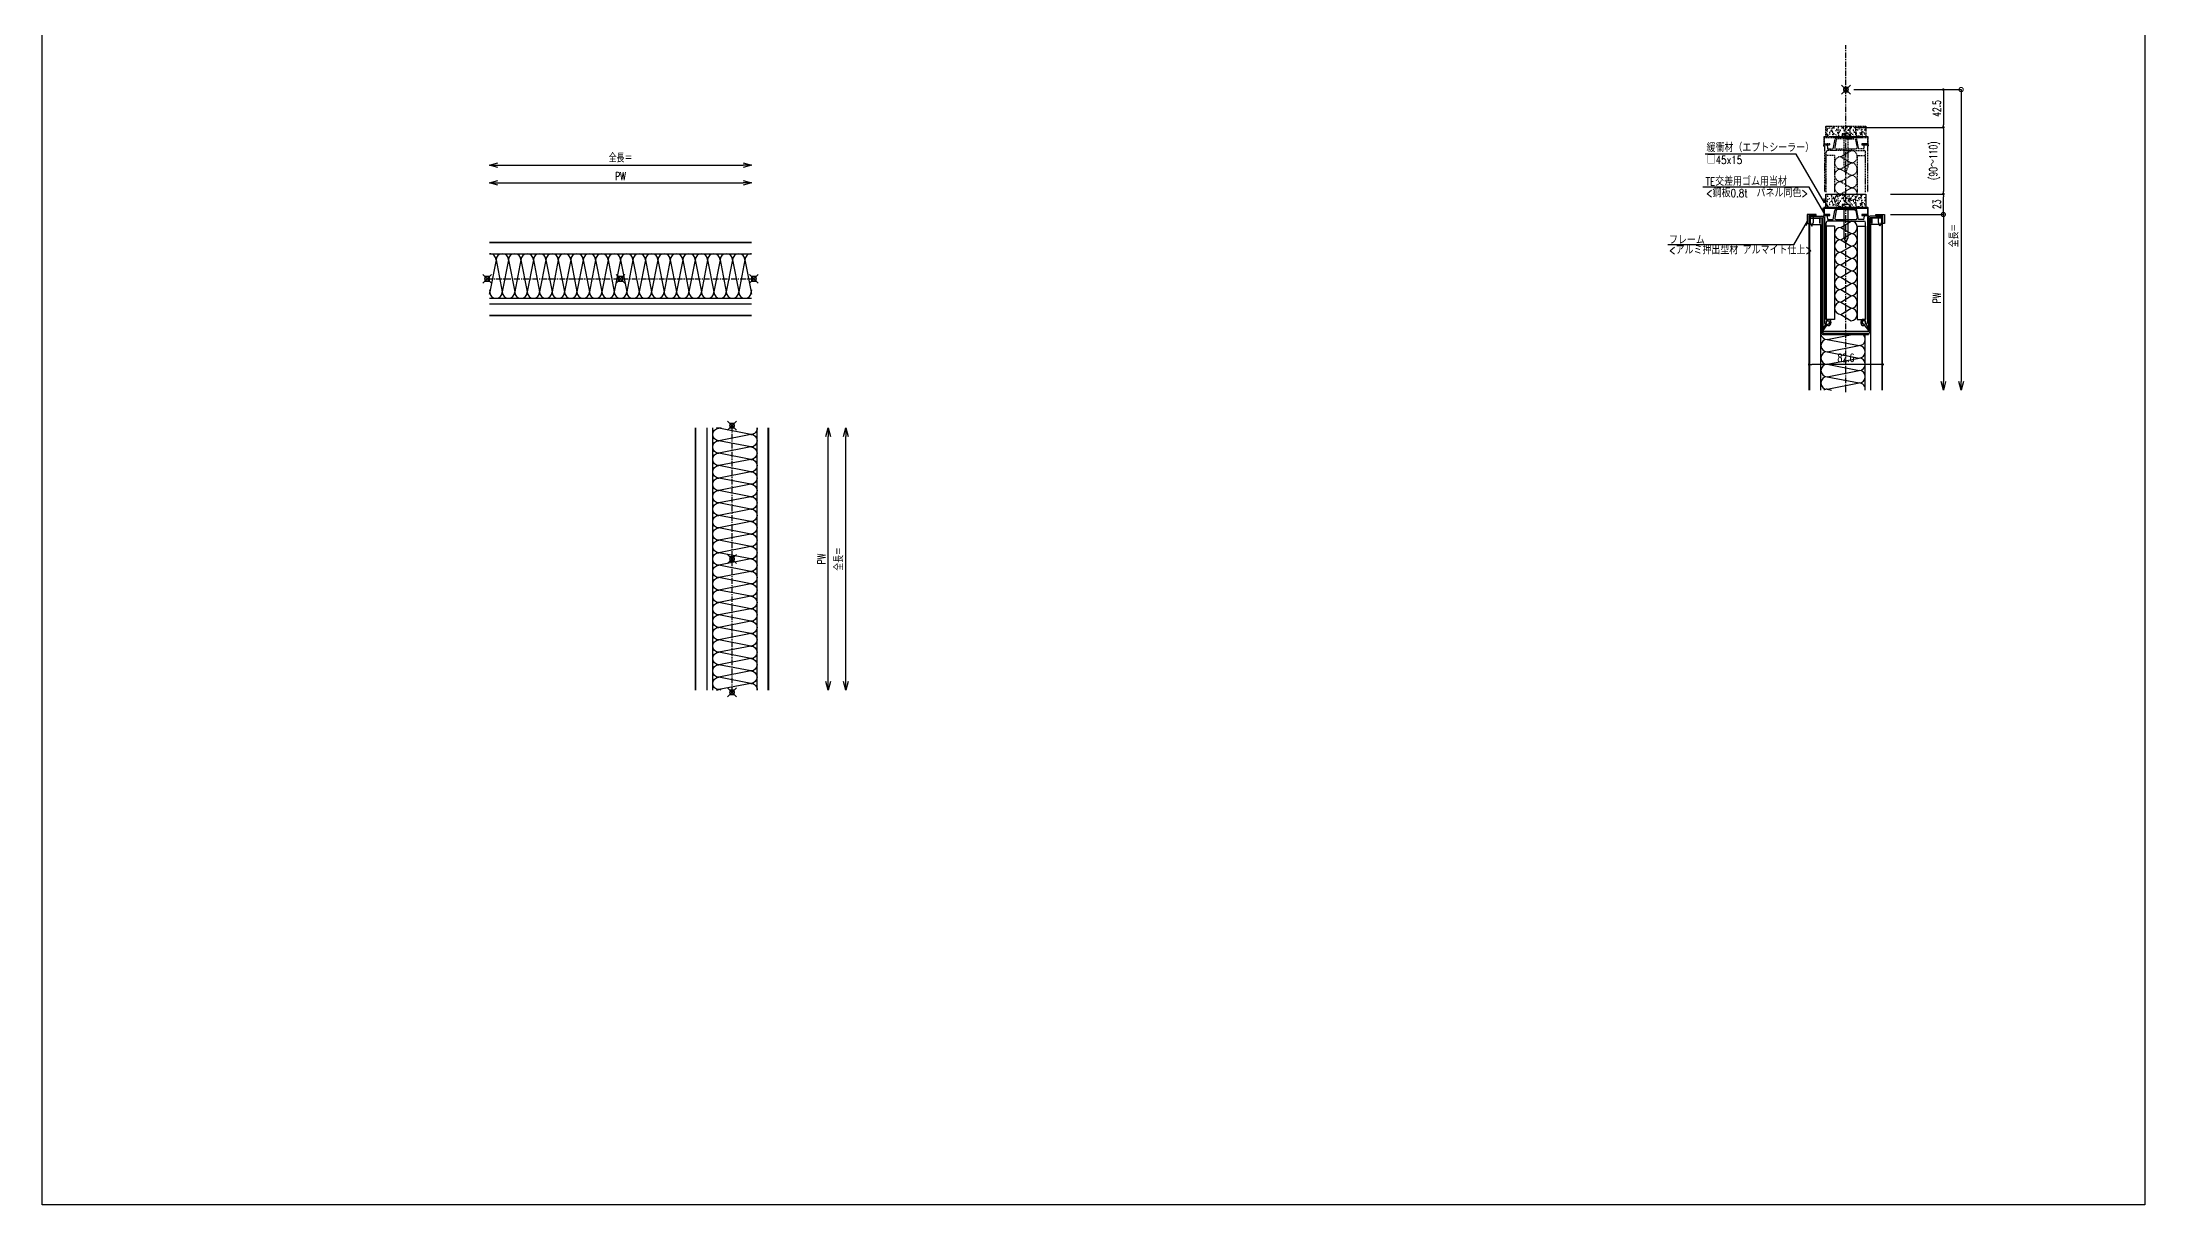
# Model space of a CAD drawing. Extents: x -275225 to 47266, y -41063 to 95295.
# Drawn here: x -227004 to -224638, y -20270 to -18962 of the extents above; entities that cross this region are included whole.
import ezdxf

# ---------------------------------------------------------------- set-up
doc = ezdxf.new("R2010")
doc.units = 0
doc.header["$LTSCALE"] = 0.2
doc.header["$PDMODE"] = 99
doc.header["$PDSIZE"] = 5
doc.linetypes.add('CENTER', pattern=[50.8, 31.75, -6.35, 6.35, -6.35])
doc.linetypes.add('HIDDEN', pattern=[9.525, 6.35, -3.175])
for name, color, linetype in [('_P18_製品', 4, 'Continuous'), ('_P18_製品寸法', 9, 'Continuous'), ('_基準', 1, 'CENTER'), ('_文字', 3, 'Continuous'), ('_製品', 4, 'Continuous'), ('_製品寸法', 9, 'Continuous')]:
    doc.layers.add(name, color=color, linetype=linetype)
doc.layers.add('_ポイント', color=1, linetype='Continuous', plot=False)
doc.styles.add('OKAMURA', font='SIMPLEX.shx', dxfattribs={"width": 0.7, "bigfont": 'BIGFONT.shx'})
doc.dimstyles.new('OKAMURA-003', dxfattribs={"dimscale": 3, "dimtxt": 3, "dimasz": 1, "dimexe": 0, "dimexo": 3, "dimgap": 1, "dimtad": 1, "dimdec": 3, "dimdsep": 46, "dimtxsty": 'OKAMURA', "dimblk1": 'DOT', "dimblk2": 'DOT', "dimsah": 1, "dimcen": 0, "dimclrd": 9, "dimclre": 9, "dimclrt": 3, "dimadec": 0, "dimazin": 0, "dimtfac": 1, "dimtdec": 3, "dimtix": 1, "dimtmove": 2, "dimatfit": 3, "dimldrblk": 'NONE', "dimfxl": 0, "dimtolj": 1, "dimarcsym": 0})

# ---------------------------------------------------------------- blocks, each defined once
blk = doc.blocks.new('_DOT')
at = {"color": 0, "linetype": 'ByBlock'}
blk.add_line((-0.5, 0), (-1, 0), dxfattribs=at)
at = {"color": 0, "linetype": 'ByBlock', "const_width": 0.5}
blk.add_lwpolyline([(-0.25, 0, 1), (0.25, 0, 1)], format="xyb", close=True, dxfattribs=at)
blk = doc.blocks.new('*D1734')
at = {"layer": '_製品寸法', "color": 9, "lineweight": -2, "transparency": 16777216}
for p, q in [((9, 0), (109.6, 0)), ((109.6, -3), (109.6, -39.5)), ((9, -42.5), (109.6, -42.5))]:
    blk.add_line(p, q, dxfattribs=at)
at = {"layer": 'Defpoints', "color": 0, "transparency": 16777216}
for p in [(0, 0), (0, -42.5), (109.6, -42.5)]:
    blk.add_point(p, dxfattribs=at)
at = {"layer": '_製品寸法', "color": 9, "lineweight": -2, "transparency": 16777216, "xscale": 3, "yscale": 3, "zscale": 3}
for p, rotation in [((109.6, 0), 90), ((109.6, -42.5), 270)]:
    blk.add_blockref('_DOT', p, dxfattribs=dict(at, rotation=rotation))
at = {"layer": '_製品寸法', "color": 3, "transparency": 16777216, "insert": (102.1, -21.3), "char_height": 9, "attachment_point": 5, "rotation": 90, "style": 'OKAMURA'}
blk.add_mtext('\\A1;42.5', dxfattribs=at)
blk = doc.blocks.new('_None')
blk = doc.blocks.new('*D1735')
at = {"layer": '_製品寸法', "color": 9, "lineweight": -2, "transparency": 16777216}
for p, q in [((50.3, -42.5), (109.6, -42.5)), ((109.6, -45.5), (109.6, -114.5)), ((50.3, -117.5), (109.6, -117.5))]:
    blk.add_line(p, q, dxfattribs=at)
at = {"layer": 'Defpoints', "color": 0, "transparency": 16777216}
for p in [(41.3, -42.5), (41.3, -117.5), (109.6, -117.5)]:
    blk.add_point(p, dxfattribs=at)
at = {"layer": '_製品寸法', "color": 9, "lineweight": -2, "transparency": 16777216, "xscale": 3, "yscale": 3, "zscale": 3}
for p, rotation in [((109.6, -42.5), 90), ((109.6, -117.5), 270)]:
    blk.add_blockref('_DOT', p, dxfattribs=dict(at, rotation=rotation))
at = {"layer": '_製品寸法', "color": 3, "transparency": 16777216, "insert": (99.8, -80), "char_height": 9, "attachment_point": 5, "rotation": 90, "style": 'OKAMURA'}
blk.add_mtext('\\A1;(90～110)', dxfattribs=at)
blk = doc.blocks.new('_DotSmall')
at = {"color": 0, "linetype": 'ByBlock', "const_width": 0.5}
blk.add_lwpolyline([(-0.0625, 0, 1), (0.0625, 0, 1)], format="xyb", close=True, dxfattribs=at)
blk = doc.blocks.new('_Open30')
at = {"color": 0, "linetype": 'ByBlock', "lineweight": -2}
for p, q in [((-1, 0.27), (0, 0)), ((0, 0), (-1, -0.27)), ((0, 0), (-1, 0))]:
    blk.add_line(p, q, dxfattribs=at)
blk = doc.blocks.new('*D1736')
at = {"layer": '_製品寸法', "color": 9, "lineweight": -2, "transparency": 16777216}
for p, q in [((50.3, -140.5), (109.6, -140.5)), ((109.6, -140.5), (109.6, -328.4))]:
    blk.add_line(p, q, dxfattribs=at)
at = {"layer": 'Defpoints', "color": 0, "transparency": 16777216}
for p in [(41.3, -140.5), (41.3, -338), (109.6, -338)]:
    blk.add_point(p, dxfattribs=at)
at = {"layer": '_製品寸法', "color": 9, "lineweight": -2, "transparency": 16777216, "xscale": 9.600000000000001, "yscale": 9.600000000000001, "zscale": 9.600000000000001}
for name, p, rotation in [('_DotSmall', (109.6, -140.5), 90), ('_Open30', (109.6, -338), 270)]:
    blk.add_blockref(name, p, dxfattribs=dict(at, rotation=rotation))
at = {"layer": '_製品寸法', "color": 3, "transparency": 16777216, "insert": (102.1, -234.4), "char_height": 9, "attachment_point": 5, "rotation": 90, "style": 'OKAMURA'}
blk.add_mtext('\\A1;PW', dxfattribs=at)
blk = doc.blocks.new('*D1737')
at = {"layer": '_製品寸法', "color": 9, "lineweight": -2, "transparency": 16777216}
for p, q in [((-41.3, -309.4), (-41.3, -309.2)), ((38.3, -309.2), (-38.3, -309.2)), ((41.3, -308.8), (41.3, -309.2))]:
    blk.add_line(p, q, dxfattribs=at)
at = {"layer": 'Defpoints', "color": 0, "transparency": 16777216}
for p in [(-41.3, -309.2), (-41.3, -318.4), (41.3, -317.8)]:
    blk.add_point(p, dxfattribs=at)
at = {"layer": '_製品寸法', "color": 9, "lineweight": -2, "transparency": 16777216, "xscale": 3, "yscale": 3, "zscale": 3, "rotation": 180}
blk.add_blockref('_DOT', (-41.3, -309.2), dxfattribs=at)
at = {"layer": '_製品寸法', "color": 9, "lineweight": -2, "transparency": 16777216, "xscale": 3, "yscale": 3, "zscale": 3}
blk.add_blockref('_DOT', (41.3, -309.2), dxfattribs=at)
at = {"layer": '_製品寸法', "color": 3, "transparency": 16777216, "insert": (0, -301.7), "char_height": 9, "attachment_point": 5, "style": 'OKAMURA'}
blk.add_mtext('\\A1;82.6', dxfattribs=at)
blk = doc.blocks.new('*D1738')
at = {"layer": '_製品寸法', "color": 9, "lineweight": -2, "transparency": 16777216}
for p, q in [((50.3, -117.5), (109.6, -117.5)), ((50.3, -140.5), (109.6, -140.5)), ((109.6, -137.5), (109.6, -120.5))]:
    blk.add_line(p, q, dxfattribs=at)
at = {"layer": 'Defpoints', "color": 0, "transparency": 16777216}
for p in [(41.3, -117.5), (109.6, -117.5), (41.3, -140.5)]:
    blk.add_point(p, dxfattribs=at)
at = {"layer": '_製品寸法', "color": 9, "lineweight": -2, "transparency": 16777216, "xscale": 3, "yscale": 3, "zscale": 3}
for p, rotation in [((109.6, -117.5), 90), ((109.6, -140.5), 270)]:
    blk.add_blockref('_DOT', p, dxfattribs=dict(at, rotation=rotation))
at = {"layer": '_製品寸法', "color": 3, "transparency": 16777216, "insert": (102.1, -129), "char_height": 9, "attachment_point": 5, "rotation": 90, "style": 'OKAMURA'}
blk.add_mtext('\\A1;23', dxfattribs=at)
blk = doc.blocks.new('A$C5D42728D')
at = {"color": 0, "linetype": 'ByBlock', "lineweight": -2}
blk.add_lwpolyline([(4.4, 1.5, 0.31293), (3.2, 2.9, 0.136041), (-3.2, 2.9, 0.312931), (-4.4, 1.5), (-4.5, 0), (4.5, 0)], format="xyb", close=True, dxfattribs=at)
blk.add_lwpolyline([(2.5, -34), (2.5, 0), (-2.5, 0), (-2.5, -34), (0, -40)], close=True, dxfattribs=at)
blk = doc.blocks.new('P18TE交差1')
at = {"layer": '_P18_製品'}
h = blk.add_hatch(dxfattribs=at)
h.set_pattern_fill('AR-SAND', color=6, scale=0.1, angle=90, style=0)
h.set_pattern_definition([(127.5, (-2657.586, -5258.712), (-4.8941324, -0.160003), [0, -3.8608, 0, -4.318, 0, -4.1275]), (97.5, (-2657.586, -5258.712), (-7.168251, 4.495233), [0, -2.0828, 0, -3.4798, 0, -1.3335]), (57.5, (-2657.586, -5261.836), (-0.014372, 7.9099237), [0, -1.27, 0, -4.572, 0, -5.969]), (47.5, (-2657.586, -5261.836), (-2.229293, 7.6355645), [0, -0.635, 0, -2.9972, 0, -3.429])])
h.paths.add_polyline_path([(22.5, -208), (22.5, -223), (-22.5, -223), (-22.5, -208)])
at = {"layer": '_P18_製品', "linetype": 'HIDDEN'}
h = blk.add_hatch(dxfattribs=at)
h.set_pattern_fill('AR-SAND', color=6, scale=0.1, angle=90, style=0)
h.set_pattern_definition([(127.5, (-2657.586, -5338.212), (-4.8941324, -0.160003), [0, -3.8608, 0, -4.318, 0, -4.1275]), (97.5, (-2657.586, -5338.212), (-7.168251, 4.495233), [0, -2.0828, 0, -3.4798, 0, -1.3335]), (57.5, (-2657.586, -5341.336), (-0.014372, 7.9099237), [0, -1.27, 0, -4.572, 0, -5.969]), (47.5, (-2657.586, -5341.336), (-2.229293, 7.6355645), [0, -0.635, 0, -2.9972, 0, -3.429])])
h.paths.add_polyline_path([(22.5, -287.5), (22.5, -299.2), (-22.5, -299.2), (-22.5, -287.5)])
at = {"layer": '_P18_製品', "linetype": 'ByBlock'}
for p, q in [((-41.3, -2.5), (-41.3, -195.8)), ((-40.7, -2.5), (-40.7, -195.8)), ((-28.2, -2.5), (-28.2, -188.9)), ((28.2, -2.5), (28.2, -188.9)), ((40.7, -2.5), (40.7, -195.8)), ((41.3, -2.5), (41.3, -195.8)), ((-27.3, -68.2), (-27.3, -196.4)), ((-22.2, -77.4), (-26.7, -70.3)), ((25.6, -66.6), (-25.7, -66.6)), ((-25.7, -68.2), (-25.7, -196.4)), ((-25.7, -68.2), (25.6, -68.2)), ((-25.7, -69.6), (-20.6, -76.3)), ((25.6, -65), (-25.4, -65)), ((-25.4, -66.6), (-25.4, -65)), ((25.7, -69.6), (20.6, -76.3)), ((22.2, -77.4), (26.7, -70.3)), ((25.6, -66.6), (25.6, -196.4)), ((27.2, -196.4), (27.2, -66.6)), ((-24.2, -197.2), (-24.2, -78)), ((-22.2, -79), (-22.2, -78)), ((-22.2, -82), (-19.8, -82)), ((-12.8, -82), (-22.2, -82)), ((-22.2, -82), (-22.2, -190.5)), ((-22.2, -187), (-22.2, -82)), ((-20.8, -80.5), (-19.8, -80.5)), ((-20, -75), (-19.8, -75)), ((-18.2, -78.5), (-18.2, -79)), ((-16.8, -79), (-16.8, -78)), ((-12.8, -187), (-12.8, -82)), ((12.7, -82), (22.2, -82)), ((12.7, -187), (12.7, -82)), ((16.8, -79), (16.8, -78)), ((18.2, -78.5), (18.2, -79)), ((20, -75), (19.8, -75)), ((20.8, -80.5), (19.8, -80.5)), ((22.2, -82), (19.8, -82)), ((22.2, -79), (22.2, -78)), ((22.2, -187), (22.2, -82)), ((22.2, -82), (22.2, -190.5)), ((24.2, -197.2), (24.2, -78)), ((-40.7, -188.9), (-28.2, -188.9)), ((-12.8, -187), (-22.2, -187)), ((12.7, -187), (22.2, -187)), ((40.7, -188.9), (28.2, -188.9)), ((-43.5, -200), (-43.5, -190)), ((-43.5, -190), (-41.5, -190)), ((-33.5, -200), (-43.5, -200)), ((-40.3, -198), (-42.3, -200)), ((-41.5, -190), (-41.5, -198)), ((-33.5, -198), (-41.5, -198)), ((-40.7, -195.8), (-29.4, -195.8)), ((-40.7, -196.4), (-29.4, -196.4)), ((-40.5, -196.4), (-27.3, -196.4)), ((-40.5, -198), (-27.3, -198)), ((-36.3, -198), (-34.3, -200)), ((-33.5, -198), (-33.5, -200)), ((-29.4, -190.4), (-28.8, -190.4)), ((-29.4, -190.4), (-29.4, -195.8)), ((-28.8, -190.4), (-28.8, -195.8)), ((-25.2, -198.7), (-25.2, -197.8)), ((-24.9, -197.5), (-24.6, -197.5)), ((-24.9, -199), (-21.8, -199)), ((-20.2, -194.5), (-20.8, -198.2)), ((0, -192.5), (-20.2, -192.5)), ((-20.2, -194.5), (-14.3, -194.5)), ((-14.2, -194.5), (-12.4, -204.5)), ((-11, -204.3), (-12.5, -195.7)), ((11.5, -194.5), (-11.5, -194.5)), ((0, -205.5), (-9.5, -205.5)), ((0, -207), (-9.5, -207)), ((0, -192.5), (20.2, -192.5)), ((0, -205.5), (9.5, -205.5)), ((0, -207), (9.5, -207)), ((11, -204.3), (12.5, -195.7)), ((14.2, -194.5), (12.4, -204.5)), ((20.2, -194.5), (14.3, -194.5)), ((20.2, -194.5), (20.8, -198.2)), ((24.9, -199), (21.8, -199)), ((24.9, -197.5), (24.6, -197.5)), ((25.2, -198.7), (25.2, -197.8)), ((40.5, -198), (27.2, -198)), ((40.5, -196.4), (27.2, -196.4)), ((29.4, -190.4), (28.8, -190.4)), ((28.8, -190.4), (28.8, -195.8)), ((29.4, -190.4), (29.4, -195.8)), ((40.7, -195.8), (29.4, -195.8)), ((40.7, -196.4), (29.4, -196.4)), ((33.5, -198), (33.5, -200)), ((33.5, -198), (41.5, -198)), ((33.5, -200), (43.5, -200)), ((36.3, -198), (34.3, -200)), ((40.3, -198), (42.3, -200)), ((41.5, -190), (41.5, -198)), ((43.5, -190), (41.5, -190)), ((43.5, -200), (43.5, -190))]:
    blk.add_line(p, q, dxfattribs=at)
at = {"layer": '_P18_製品', "color": 6, "linetype": 'ByBlock'}
for p, q in [((-21.8, -2.5), (-21.8, -65)), ((21.2, -3.5), (-14.8, -10.5)), ((21.2, -17.5), (-14.8, -10.5)), ((21.2, -17.5), (-14.8, -24.5)), ((21.2, -3.5), (16.1, -2.5)), ((21.2, -31.5), (-14.8, -24.5)), ((21.2, -31.5), (-14.8, -38.5)), ((21.2, -45.5), (-14.8, -38.5)), ((21.2, -45.5), (-14.8, -52.5)), ((21.2, -59.5), (-14.8, -52.5)), ((21.2, -59.5), (-7.1, -65))]:
    blk.add_line(p, q, dxfattribs=at)
at = {"layer": '_P18_製品', "color": 6}
for p, q in [((5.7, -87.5), (-5.8, -80.5)), ((5.7, -87.5), (-5.8, -94.5)), ((5.7, -101.5), (-5.8, -94.5)), ((5.7, -101.5), (-5.8, -108.5)), ((5.7, -115.5), (-5.8, -108.5)), ((5.7, -115.5), (-5.8, -122.5)), ((5.7, -129.5), (-5.8, -122.5)), ((5.7, -129.5), (-5.8, -136.5)), ((5.7, -143.5), (-5.8, -136.5)), ((5.7, -143.5), (-5.8, -150.5)), ((5.7, -157.5), (-5.8, -150.5)), ((5.7, -157.5), (-5.8, -164.5)), ((5.7, -171.5), (-5.8, -164.5)), ((5.7, -171.5), (-5.8, -178.5)), ((5.7, -185.5), (-5.8, -178.5)), ((5.7, -185.5), (-5.8, -192.5))]:
    blk.add_line(p, q, dxfattribs=at)
at = {"layer": '_P18_製品'}
for p, q in [((-40.5, -196.4), (-40.5, -198)), ((40.5, -196.4), (40.5, -198))]:
    blk.add_line(p, q, dxfattribs=at)
at = {"layer": '_P18_製品', "color": 6, "linetype": 'HIDDEN'}
for p, q in [((-24.2, -276.7), (-24.2, -225)), ((-22.2, -225), (-22.2, -270)), ((-12.8, -266.5), (-12.8, -225)), ((5.7, -223), (-5.8, -216)), ((5.7, -223), (-5.8, -230)), ((5.7, -237), (-5.8, -230)), ((12.7, -266.5), (12.7, -225)), ((22.2, -225), (22.2, -270)), ((24.2, -276.7), (24.2, -225)), ((5.7, -237), (-5.8, -244)), ((5.7, -251), (-5.8, -244)), ((5.7, -251), (-5.8, -258)), ((5.7, -265), (-5.8, -258)), ((-25.2, -278.2), (-25.2, -277.3)), ((-24.9, -277), (-24.6, -277)), ((-24.9, -278.5), (-21.8, -278.5)), ((-12.8, -266.5), (-22.2, -266.5)), ((-20.2, -274), (-20.8, -277.7)), ((0, -272), (-20.2, -272)), ((-20.2, -274), (-14.3, -274)), ((-14.2, -274), (-12.4, -284)), ((-11, -283.8), (-12.5, -275.2)), ((11.5, -274), (-11.5, -274)), ((5.7, -265), (-5.8, -272)), ((0, -272), (20.2, -272)), ((11, -283.8), (12.5, -275.2)), ((14.2, -274), (12.4, -284)), ((12.7, -266.5), (22.2, -266.5)), ((20.2, -274), (14.3, -274)), ((20.2, -274), (20.8, -277.7)), ((24.9, -278.5), (21.8, -278.5)), ((24.9, -277), (24.6, -277)), ((25.2, -278.2), (25.2, -277.3)), ((0, -285), (-9.5, -285)), ((0, -286.5), (-9.5, -286.5)), ((-8.3, -286.5), (8.4, -286.5)), ((0, -285), (9.5, -285)), ((0, -286.5), (9.5, -286.5))]:
    blk.add_line(p, q, dxfattribs=at)
at = {"layer": '_P18_製品', "color": 6, "linetype": 'ByBlock'}
for points in [[(-36.6, -198), (-40.1, -198), (-40.1, -191.2), (-38.3, -187), (-36.6, -191.2)], [(36.6, -198), (40.1, -198), (40.1, -191.2), (38.3, -187), (36.6, -191.2)], [(-34.8, -199.7), (-41.8, -199.7), (-40.1, -198), (-36.6, -198)], [(-41.8, -199.7), (-34.8, -199.7), (-34.8, -200), (-41.8, -200)], [(34.8, -199.7), (41.8, -199.7), (40.1, -198), (36.6, -198)], [(41.8, -199.7), (34.8, -199.7), (34.8, -200), (41.8, -200)]]:
    blk.add_lwpolyline(points, close=True, dxfattribs=at)
at = {"layer": '_P18_製品', "linetype": 'ByBlock'}
blk.add_lwpolyline([(-25, -199.8), (-25, -207.2, 0.414214), (-24.2, -208), (24.2, -208, 0.414214), (25, -207.2), (25, -199.8, 0.414214), (24.2, -199), (18, -199), (18, -199.8), (24.2, -199.8), (24.2, -207.2), (-24.2, -207.2), (-24.2, -199.8), (-18, -199.8), (-18, -199), (-24.2, -199, 0.414214)], format="xyb", close=True, dxfattribs=at)
at = {"layer": '_P18_製品', "color": 6}
blk.add_lwpolyline([(22.5, -208), (22.5, -223), (-22.5, -223), (-22.5, -208)], close=True, dxfattribs=at)
at = {"layer": '_P18_製品', "color": 6, "linetype": 'HIDDEN'}
blk.add_lwpolyline([(-25, -279.3), (-25, -286.7, 0.414214), (-24.2, -287.5), (24.2, -287.5, 0.414214), (25, -286.7), (25, -279.3, 0.414214), (24.2, -278.5), (18, -278.5), (18, -279.3), (24.2, -279.3), (24.2, -286.7), (-24.2, -286.7), (-24.2, -279.3), (-18, -279.3), (-18, -278.5), (-24.2, -278.5, 0.414214)], format="xyb", close=True, dxfattribs=at)
blk.add_lwpolyline([(22.5, -287.5), (22.5, -299.2), (-22.5, -299.2), (-22.5, -287.5)], close=True, dxfattribs=at)
at = {"layer": '_P18_製品', "color": 6, "linetype": 'ByBlock'}
for centre, start, end in [((-14.8, -3.5), 171.7868, 270), ((-14.8, -17.5), 90, 270), ((21.2, 3.5), 270, 301.0027), ((21.2, -10.5), 270, 90), ((21.2, -24.5), 270, 90), ((-14.8, -31.5), 90, 270), ((-14.8, -45.5), 90, 270), ((21.2, -38.5), 270, 90), ((21.2, -52.5), 270, 90), ((-14.8, -59.5), 90, 231.7855), ((21.2, -66.5), 12.3741, 90)]:
    blk.add_arc(centre, 7, start, end, dxfattribs=at)
at = {"layer": '_P18_製品', "linetype": 'ByBlock'}
for centre, radius, start, end in [((-25.7, -68.2), 1.6, 90, 180), ((-26.2, -70), 0.6, 34.9996, 214.9996), ((25.6, -66.6), 1.6, 0, 90), ((26.2, -70), 0.6, 325.0004, 145.0004), ((-23.2, -78), 1, 0, 180), ((-20.2, -78.5), 2, 161.6295, 88.3701), ((-22.6, -77.7), 0.5, 341.6281, 33.19), ((-20.8, -79), 1.5, 180, 270), ((-20, -75.7), 0.75, 90, 264.7841), ((-20.2, -76), 0.5, 216.807, 268.3702), ((-20.2, -78.5), 2, 0, 84.7841), ((-19.8, -78), 3, 0, 90), ((-19.8, -79), 3, 270, 0), ((-19.8, -79), 1.5, 270, 0), ((19.8, -78), 3, 90, 180), ((19.8, -79), 3, 180, 270), ((20.2, -78.5), 2, 91.6299, 18.3705), ((20.2, -78.5), 2, 95.2159, 180), ((19.8, -79), 1.5, 180, 270), ((20, -75.7), 0.75, 275.2159, 90), ((20.2, -76), 0.5, 271.6298, 323.193), ((20.8, -79), 1.5, 270, 0), ((22.6, -77.7), 0.5, 146.81, 198.3719), ((23.2, -78), 1, 0, 180), ((-40.7, -195.8), 0.6, 180, 270), ((-29.4, -195.8), 0.6, 270, 0), ((-27.3, -196.4), 1.6, 270, 0), ((-24.9, -197.8), 0.3, 90, 180), ((-24.9, -198.7), 0.3, 180, 270), ((-24.6, -197.2), 0.3, 270, 0), ((-20.2, -190.5), 2, 180, 270), ((-21.8, -198), 1, 270, 350.0037), ((-11.5, -195.5), 1, 90, 190.0033), ((-9.5, -204), 3, 190.0005, 270), ((-9.5, -204), 1.5, 190.0001, 270), ((9.5, -204), 1.5, 270, 349.999), ((9.5, -204), 3, 270, 349.999), ((11.5, -195.5), 1, 349.9995, 90), ((20.2, -190.5), 2, 270, 0), ((21.8, -198), 1, 190.0005, 270), ((24.6, -197.2), 0.3, 180, 270), ((24.9, -197.8), 0.3, 0, 90), ((24.9, -198.7), 0.3, 270, 0), ((27.2, -196.4), 1.6, 180, 270), ((29.4, -195.8), 0.6, 180, 270), ((40.7, -195.8), 0.6, 270, 0)]:
    blk.add_arc(centre, radius, start, end, dxfattribs=at)
at = {"layer": '_P18_製品', "color": 6}
for centre, start, end in [((-5.8, -87.5), 90, 270), ((-5.8, -101.5), 90, 270), ((5.7, -94.5), 270, 90), ((-5.8, -115.5), 90, 270), ((5.7, -108.5), 270, 90), ((5.7, -122.5), 270, 90), ((-5.8, -129.5), 90, 270), ((-5.8, -143.5), 90, 270), ((5.7, -136.5), 270, 90), ((-5.8, -157.5), 90, 270), ((-5.8, -171.5), 90, 270), ((5.7, -150.5), 270, 90), ((5.7, -164.5), 270, 90), ((-5.8, -185.5), 90, 270), ((5.7, -178.5), 270, 90)]:
    blk.add_arc(centre, 7, start, end, dxfattribs=at)
at = {"layer": '_P18_製品', "color": 6, "linetype": 'HIDDEN'}
for centre, radius, start, end in [((5.7, -216), 7, 270, 90), ((-5.8, -223), 7, 90, 270), ((-5.8, -237), 7, 90, 270), ((5.7, -230), 7, 270, 90), ((-5.8, -251), 7, 90, 270), ((-5.8, -265), 7, 90, 270), ((5.7, -244), 7, 270, 90), ((5.7, -258), 7, 270, 90), ((-24.9, -277.3), 0.3, 90, 180), ((-24.9, -278.2), 0.3, 180, 270), ((-24.6, -276.7), 0.3, 270, 0), ((-20.2, -270), 2, 180, 270), ((-21.8, -277.5), 1, 270, 350.0037), ((-11.5, -275), 1, 90, 190.0033), ((-9.5, -283.5), 1.5, 190.0001, 270), ((9.5, -283.5), 1.5, 270, 349.999), ((11.5, -275), 1, 349.9995, 90), ((20.2, -270), 2, 270, 0), ((21.8, -277.5), 1, 190.0005, 270), ((24.6, -276.7), 0.3, 180, 270), ((24.9, -277.3), 0.3, 0, 90), ((24.9, -278.2), 0.3, 270, 0), ((-9.5, -283.5), 3, 190.0005, 270), ((0, -265.5), 22.6, 248.3053, 291.6947), ((9.5, -283.5), 3, 270, 349.999)]:
    blk.add_arc(centre, radius, start, end, dxfattribs=at)
at = {"layer": '_P18_製品', "linetype": 'ByBlock', "rotation": 180}
blk.add_blockref('A$C5D42728D', (0, -208), dxfattribs=at)
at = {"layer": '_P18_製品', "color": 6, "linetype": 'HIDDEN', "rotation": 180}
blk.add_blockref('A$C5D42728D', (0, -287.5), dxfattribs=at)
blk = doc.blocks.new('*D1733')
at = {"layer": '_製品寸法', "color": 9, "lineweight": -2, "transparency": 16777216}
for p, q in [((85.4, 0), (129.6, 0)), ((129.6, 0), (129.6, -328.4))]:
    blk.add_line(p, q, dxfattribs=at)
at = {"layer": 'Defpoints', "color": 0, "transparency": 16777216}
for p in [(76.4, 0), (41.3, -338), (129.6, -338)]:
    blk.add_point(p, dxfattribs=at)
at = {"layer": '_製品寸法', "color": 9, "lineweight": -2, "transparency": 16777216, "xscale": 9.600000000000001, "yscale": 9.600000000000001, "zscale": 9.600000000000001}
for name, p, rotation in [('_DotSmall', (129.6, 0), 90), ('_Open30', (129.6, -338), 270)]:
    blk.add_blockref(name, p, dxfattribs=dict(at, rotation=rotation))
at = {"layer": '_製品寸法', "color": 3, "transparency": 16777216, "insert": (122.1, -164.2), "char_height": 9, "attachment_point": 5, "rotation": 90, "style": 'OKAMURA'}
blk.add_mtext('\\A1;全長＝', dxfattribs=at)
blk = doc.blocks.new('A$C05D2283F')
at = {"color": 0, "linetype": 'ByBlock'}
for p, q in [((-147.5, 41.3), (147.5, 41.3)), ((-147.5, 40.7), (147.5, 40.7)), ((-147.5, 28.2), (147.5, 28.2)), ((-147.5, -28.2), (147.5, -28.2)), ((-147.5, -40.7), (147.5, -40.7)), ((-147.5, -41.3), (147.5, -41.3))]:
    blk.add_line(p, q, dxfattribs=at)
at = {"color": 6, "linetype": 'ByBlock'}
for p, q in [((-140, 21.2), (-147, -14.8)), ((-140, 21.2), (-133, -14.8)), ((-126, 21.2), (-133, -14.8)), ((-126, 21.2), (-119, -14.8)), ((-112, 21.2), (-119, -14.8)), ((-112, 21.2), (-105, -14.8)), ((-98, 21.2), (-105, -14.8)), ((-98, 21.2), (-91, -14.8)), ((-84, 21.2), (-91, -14.8)), ((-84, 21.2), (-77, -14.8)), ((-70, 21.2), (-77, -14.8)), ((-70, 21.2), (-63, -14.8)), ((-56, 21.2), (-63, -14.8)), ((-56, 21.2), (-49, -14.8)), ((-42, 21.2), (-49, -14.8)), ((-42, 21.2), (-35, -14.8)), ((-28, 21.2), (-35, -14.8)), ((-28, 21.2), (-21, -14.8)), ((-14, 21.2), (-21, -14.8)), ((-14, 21.2), (-7, -14.8)), ((0, 21.2), (-7, -14.8)), ((0, 21.2), (7, -14.8)), ((14, 21.2), (7, -14.8)), ((14, 21.2), (21, -14.8)), ((28, 21.2), (21, -14.8)), ((28, 21.2), (35, -14.8)), ((42, 21.2), (35, -14.8)), ((42, 21.2), (49, -14.8)), ((56, 21.2), (49, -14.8)), ((56, 21.2), (63, -14.8)), ((70, 21.2), (63, -14.8)), ((70, 21.2), (77, -14.8)), ((84, 21.2), (77, -14.8)), ((84, 21.2), (91, -14.8)), ((98, 21.2), (91, -14.8)), ((98, 21.2), (105, -14.8)), ((112, 21.2), (105, -14.8)), ((112, 21.2), (119, -14.8)), ((126, 21.2), (119, -14.8)), ((126, 21.2), (133, -14.8)), ((140, 21.2), (133, -14.8)), ((140, 21.2), (147, -14.8)), ((-147.5, -12.2), (-147, -14.8)), ((-147.5, -21.8), (147.5, -21.8)), ((147.5, -12.2), (147, -14.8))]:
    blk.add_line(p, q, dxfattribs=at)
for centre, start, end in [((-147, 21.2), 0, 94.096), ((-133, 21.2), 0, 180), ((-119, 21.2), 0, 180), ((-105, 21.2), 0, 180), ((-91, 21.2), 0, 180), ((-77, 21.2), 0, 180), ((-63, 21.2), 0, 180), ((-49, 21.2), 0, 180), ((-35, 21.2), 0, 180), ((-21, 21.2), 0, 180), ((-7, 21.2), 0, 180), ((7, 21.2), 0, 180), ((21, 21.2), 0, 180), ((35, 21.2), 0, 180), ((49, 21.2), 0, 180), ((63, 21.2), 0, 180), ((77, 21.2), 0, 180), ((91, 21.2), 0, 180), ((105, 21.2), 0, 180), ((119, 21.2), 0, 180), ((133, 21.2), 0, 180), ((147, 21.2), 85.904, 180), ((-154, -14.8), 338.2132, 0), ((-140, -14.8), 180, 0), ((-126, -14.8), 180, 0), ((-112, -14.8), 180, 0), ((-98, -14.8), 180, 0), ((-84, -14.8), 180, 0), ((-70, -14.8), 180, 0), ((-56, -14.8), 180, 0), ((-42, -14.8), 180, 0), ((-28, -14.8), 180, 0), ((-14, -14.8), 180, 0), ((0, -14.8), 180, 0), ((14, -14.8), 180, 0), ((28, -14.8), 180, 0), ((42, -14.8), 180, 0), ((56, -14.8), 180, 0), ((70, -14.8), 180, 0), ((84, -14.8), 180, 0), ((98, -14.8), 180, 0), ((112, -14.8), 180, 0), ((126, -14.8), 180, 0), ((140, -14.8), 180, 0), ((154, -14.8), 180, 201.7868)]:
    blk.add_arc(centre, 7, start, end, dxfattribs=at)
at = {"layer": '_ポイント'}
for p in [(-150, 0), (0, 0), (150, 0)]:
    blk.add_point(p, dxfattribs=at)
blk = doc.blocks.new('*D476')
at = {"layer": '_製品寸法', "color": 9, "lineweight": -2, "transparency": 16777216}
blk.add_line((108, -137.9), (108, 137.9), dxfattribs=at)
at = {"layer": 'Defpoints', "color": 0, "transparency": 16777216}
for p in [(41.3, 147.5), (108, 147.5), (41.3, -147.5)]:
    blk.add_point(p, dxfattribs=at)
at = {"layer": '_製品寸法', "color": 9, "lineweight": -2, "transparency": 16777216, "xscale": 9.600000000000001, "yscale": 9.600000000000001, "zscale": 9.600000000000001}
for p, rotation in [((108, 147.5), 90), ((108, -147.5), 270)]:
    blk.add_blockref('_Open30', p, dxfattribs=dict(at, rotation=rotation))
at = {"layer": '_製品寸法', "color": 3, "transparency": 16777216, "insert": (100.5, 0), "char_height": 9, "attachment_point": 5, "rotation": 90, "style": 'OKAMURA'}
blk.add_mtext('\\A1;PW', dxfattribs=at)
blk = doc.blocks.new('*D477')
at = {"layer": '_製品寸法', "color": 9, "lineweight": -2, "transparency": 16777216}
blk.add_line((128, -137.9), (128, 137.9), dxfattribs=at)
at = {"layer": 'Defpoints', "color": 0, "transparency": 16777216}
for p in [(41.3, 147.5), (128, 147.5), (41.3, -147.5)]:
    blk.add_point(p, dxfattribs=at)
at = {"layer": '_製品寸法', "color": 9, "lineweight": -2, "transparency": 16777216, "xscale": 9.600000000000001, "yscale": 9.600000000000001, "zscale": 9.600000000000001}
for p, rotation in [((128, 147.5), 90), ((128, -147.5), 270)]:
    blk.add_blockref('_Open30', p, dxfattribs=dict(at, rotation=rotation))
at = {"layer": '_製品寸法', "color": 3, "transparency": 16777216, "insert": (120.5, 0), "char_height": 9, "attachment_point": 5, "rotation": 90, "style": 'OKAMURA'}
blk.add_mtext('\\A1;全長＝', dxfattribs=at)
blk = doc.blocks.new('*D239')
at = {"layer": '_製品寸法', "color": 9, "lineweight": -2, "transparency": 16777216}
blk.add_line((-137.9, 108), (137.9, 108), dxfattribs=at)
at = {"layer": 'Defpoints', "color": 0, "transparency": 16777216}
for p in [(147.5, 108), (-147.5, 41.3), (147.5, 41.3)]:
    blk.add_point(p, dxfattribs=at)
at = {"layer": '_製品寸法', "color": 9, "lineweight": -2, "transparency": 16777216, "xscale": 9.600000000000001, "yscale": 9.600000000000001, "zscale": 9.600000000000001, "rotation": 180}
blk.add_blockref('_Open30', (-147.5, 108), dxfattribs=at)
at = {"layer": '_製品寸法', "color": 9, "lineweight": -2, "transparency": 16777216, "xscale": 9.600000000000001, "yscale": 9.600000000000001, "zscale": 9.600000000000001}
blk.add_blockref('_Open30', (147.5, 108), dxfattribs=at)
at = {"layer": '_製品寸法', "color": 3, "transparency": 16777216, "insert": (0, 115.5), "char_height": 9, "attachment_point": 5, "style": 'OKAMURA'}
blk.add_mtext('\\A1;PW', dxfattribs=at)
blk = doc.blocks.new('*D240')
at = {"layer": '_製品寸法', "color": 9, "lineweight": -2, "transparency": 16777216}
blk.add_line((-137.9, 128), (137.9, 128), dxfattribs=at)
at = {"layer": 'Defpoints', "color": 0, "transparency": 16777216}
for p in [(147.5, 128), (-147.5, 41.3), (147.5, 41.3)]:
    blk.add_point(p, dxfattribs=at)
at = {"layer": '_製品寸法', "color": 9, "lineweight": -2, "transparency": 16777216, "xscale": 9.600000000000001, "yscale": 9.600000000000001, "zscale": 9.600000000000001, "rotation": 180}
blk.add_blockref('_Open30', (-147.5, 128), dxfattribs=at)
at = {"layer": '_製品寸法', "color": 9, "lineweight": -2, "transparency": 16777216, "xscale": 9.600000000000001, "yscale": 9.600000000000001, "zscale": 9.600000000000001}
blk.add_blockref('_Open30', (147.5, 128), dxfattribs=at)
at = {"layer": '_製品寸法', "color": 3, "transparency": 16777216, "insert": (0, 135.5), "char_height": 9, "attachment_point": 5, "style": 'OKAMURA'}
blk.add_mtext('\\A1;全長＝', dxfattribs=at)
blk = doc.blocks.new('*U1732')
at = {"layer": '_ポイント'}
blk.add_point((0, 0), dxfattribs=at)
at = {"layer": '_基準'}
blk.add_line((0, -340.5), (0, 50), dxfattribs=at)
at = {"layer": '_文字', "color": 9}
for points in [[(-24.924, -122.549), (-24, -127.5), (-55.859, -72.6504), (-158.2609, -72.6502)], [(-25.924, -133.2043), (-25, -138.1552), (-41.5128, -109.7262), (-161.0651, -109.7261)], [(-44.4237, -152.8706), (-43.4998, -147.9196), (-58.9532, -174.5247), (-200.2027, -174.5249)]]:
    blk.add_lwpolyline(points, dxfattribs=at)
at = {"layer": '_製品', "rotation": 180}
blk.add_blockref('P18TE交差1', (0, -340.5), dxfattribs=at)
at = {"layer": '_文字', "style": 'OKAMURA', "width": 0.8}
for s, p in [('緩衝材（エプトシーラー）', (-156.7711, -70.1475)), ('□45x15', (-156.6589, -83.7238)), ('<鋼板0.8t\u3000パネル同色> ', (-157.3057, -120.9819))]:
    blk.add_text(s, height=9, dxfattribs=at).set_placement(p)
for s, rotation, p in [('TE交差用ゴム用当材', 0.0000718, (-157.8465, -108.078)), ('フレーム', 359.9999282, (-199.0354, -173.8788)), ('<アルミ押出型材 アルマイト仕上> ', 359.9999282, (-199.0354, -185.1729))]:
    blk.add_text(s, height=9, rotation=rotation, dxfattribs=at).set_placement(p)
at = {"layer": '_製品寸法'}
for base, p1, p2, picture, middle in [((109.6406, -42.5), (0, 0), (0, -42.5), '*D1734', (102.1406, -21.25)), ((109.6406, -117.5), (41.3, -140.5), (41.3, -117.5), '*D1738', (102.1406, -129))]:
    dim = blk.add_linear_dim(base=base, p1=p1, p2=p2, angle=270, dimstyle='OKAMURA-003', dxfattribs=at)
    dim.commit()
    dim.dimension.update_dxf_attribs({"geometry": picture, "text_midpoint": middle})
for base, p1, text, picture, middle in [((129.6406, -338), (76.3613, 0), '全長＝', '*D1733', (122.1406, -164.2)), ((109.6406, -338), (41.3, -140.5), 'PW', '*D1736', (102.1406, -234.45))]:
    dim = blk.add_linear_dim(base=base, p1=p1, p2=(41.3, -338), angle=90, text=text, dimstyle='OKAMURA-003', override={"dimasz": 3.2, "dimblk1": 'DotSmall', "dimblk2": 'Open30', "dimse2": 1}, dxfattribs=at)
    dim.commit()
    dim.dimension.update_dxf_attribs({"geometry": picture, "text_midpoint": middle})
dim = blk.add_linear_dim(base=(109.6406, -117.5), p1=(41.3, -42.5), p2=(41.3, -117.5), angle=270, text='(90～110)', dimstyle='OKAMURA-003', dxfattribs=at)
dim.commit()
dim.dimension.update_dxf_attribs({"geometry": '*D1735', "text_midpoint": (99.7834, -80)})
dim = blk.add_linear_dim(base=(-41.3, -309.2285), p1=(41.3, -317.8209), p2=(-41.3, -318.3579), dimstyle='OKAMURA-003', dxfattribs=at)
dim.commit()
dim.dimension.update_dxf_attribs({"geometry": '*D1737', "text_midpoint": (0, -301.7285)})
blk = doc.blocks.new('*U475')
at = {"layer": '_基準'}
blk.add_line((0, -150), (0, 150), dxfattribs=at)
at = {"layer": '_P18_製品', "xscale": -1, "rotation": 270}
blk.add_blockref('A$C05D2283F', (0, 0), dxfattribs=at)
at = {"layer": '_製品寸法'}
for base, text, picture, middle in [((107.987, 147.5), 'PW', '*D476', (100.487, 0)), ((127.987, 147.5), '全長＝', '*D477', (120.487, 0))]:
    dim = blk.add_linear_dim(base=base, p1=(41.3, -147.5), p2=(41.3, 147.5), angle=90, text=text, dimstyle='OKAMURA-003', override={"dimasz": 3.2, "dimblk1": 'Open30', "dimblk2": 'Open30', "dimse1": 1, "dimse2": 1}, dxfattribs=at)
    dim.commit()
    dim.dimension.update_dxf_attribs({"geometry": picture, "text_midpoint": middle})
blk = doc.blocks.new('SS_T_826_CONNECT_DIM_TREN')
at = {"layer": '_基準'}
blk.add_line((-150, 0), (150, 0), dxfattribs=at)
at = {"layer": '_P18_製品'}
blk.add_blockref('A$C05D2283F', (0, 0), dxfattribs=at)
at = {"layer": '_製品寸法'}
for base, text, picture, middle in [((147.5, 127.987), '全長＝', '*D240', (0, 135.487)), ((147.5, 107.987), 'PW', '*D239', (0, 115.487))]:
    dim = blk.add_linear_dim(base=base, p1=(-147.5, 41.3), p2=(147.5, 41.3), text=text, dimstyle='OKAMURA-003', override={"dimasz": 3.2, "dimblk1": 'Open30', "dimblk2": 'Open30', "dimse1": 1, "dimse2": 1}, dxfattribs=at)
    dim.commit()
    dim.dimension.update_dxf_attribs({"geometry": picture, "text_midpoint": middle})

msp = doc.modelspace()

# ---------------------------------------------------------------- linework, layer by layer
at = {"layer": '_P18_製品寸法'}
msp.add_lwpolyline([(-224637.9, -20269.6), (-227003.5, -20269.6), (-227003.5, -17554.9), (-224637.9, -17554.9)], close=True, dxfattribs=at)

# ---------------------------------------------------------------- block references
for name, p in [('*U1732', (-224974.3, -19015)), ('SS_T_826_CONNECT_DIM_TREN', (-226352.8, -19227.9)), ('*U475', (-226227.3, -19543))]:
    msp.add_blockref(name, p)

doc.saveas('drawing.dxf')
